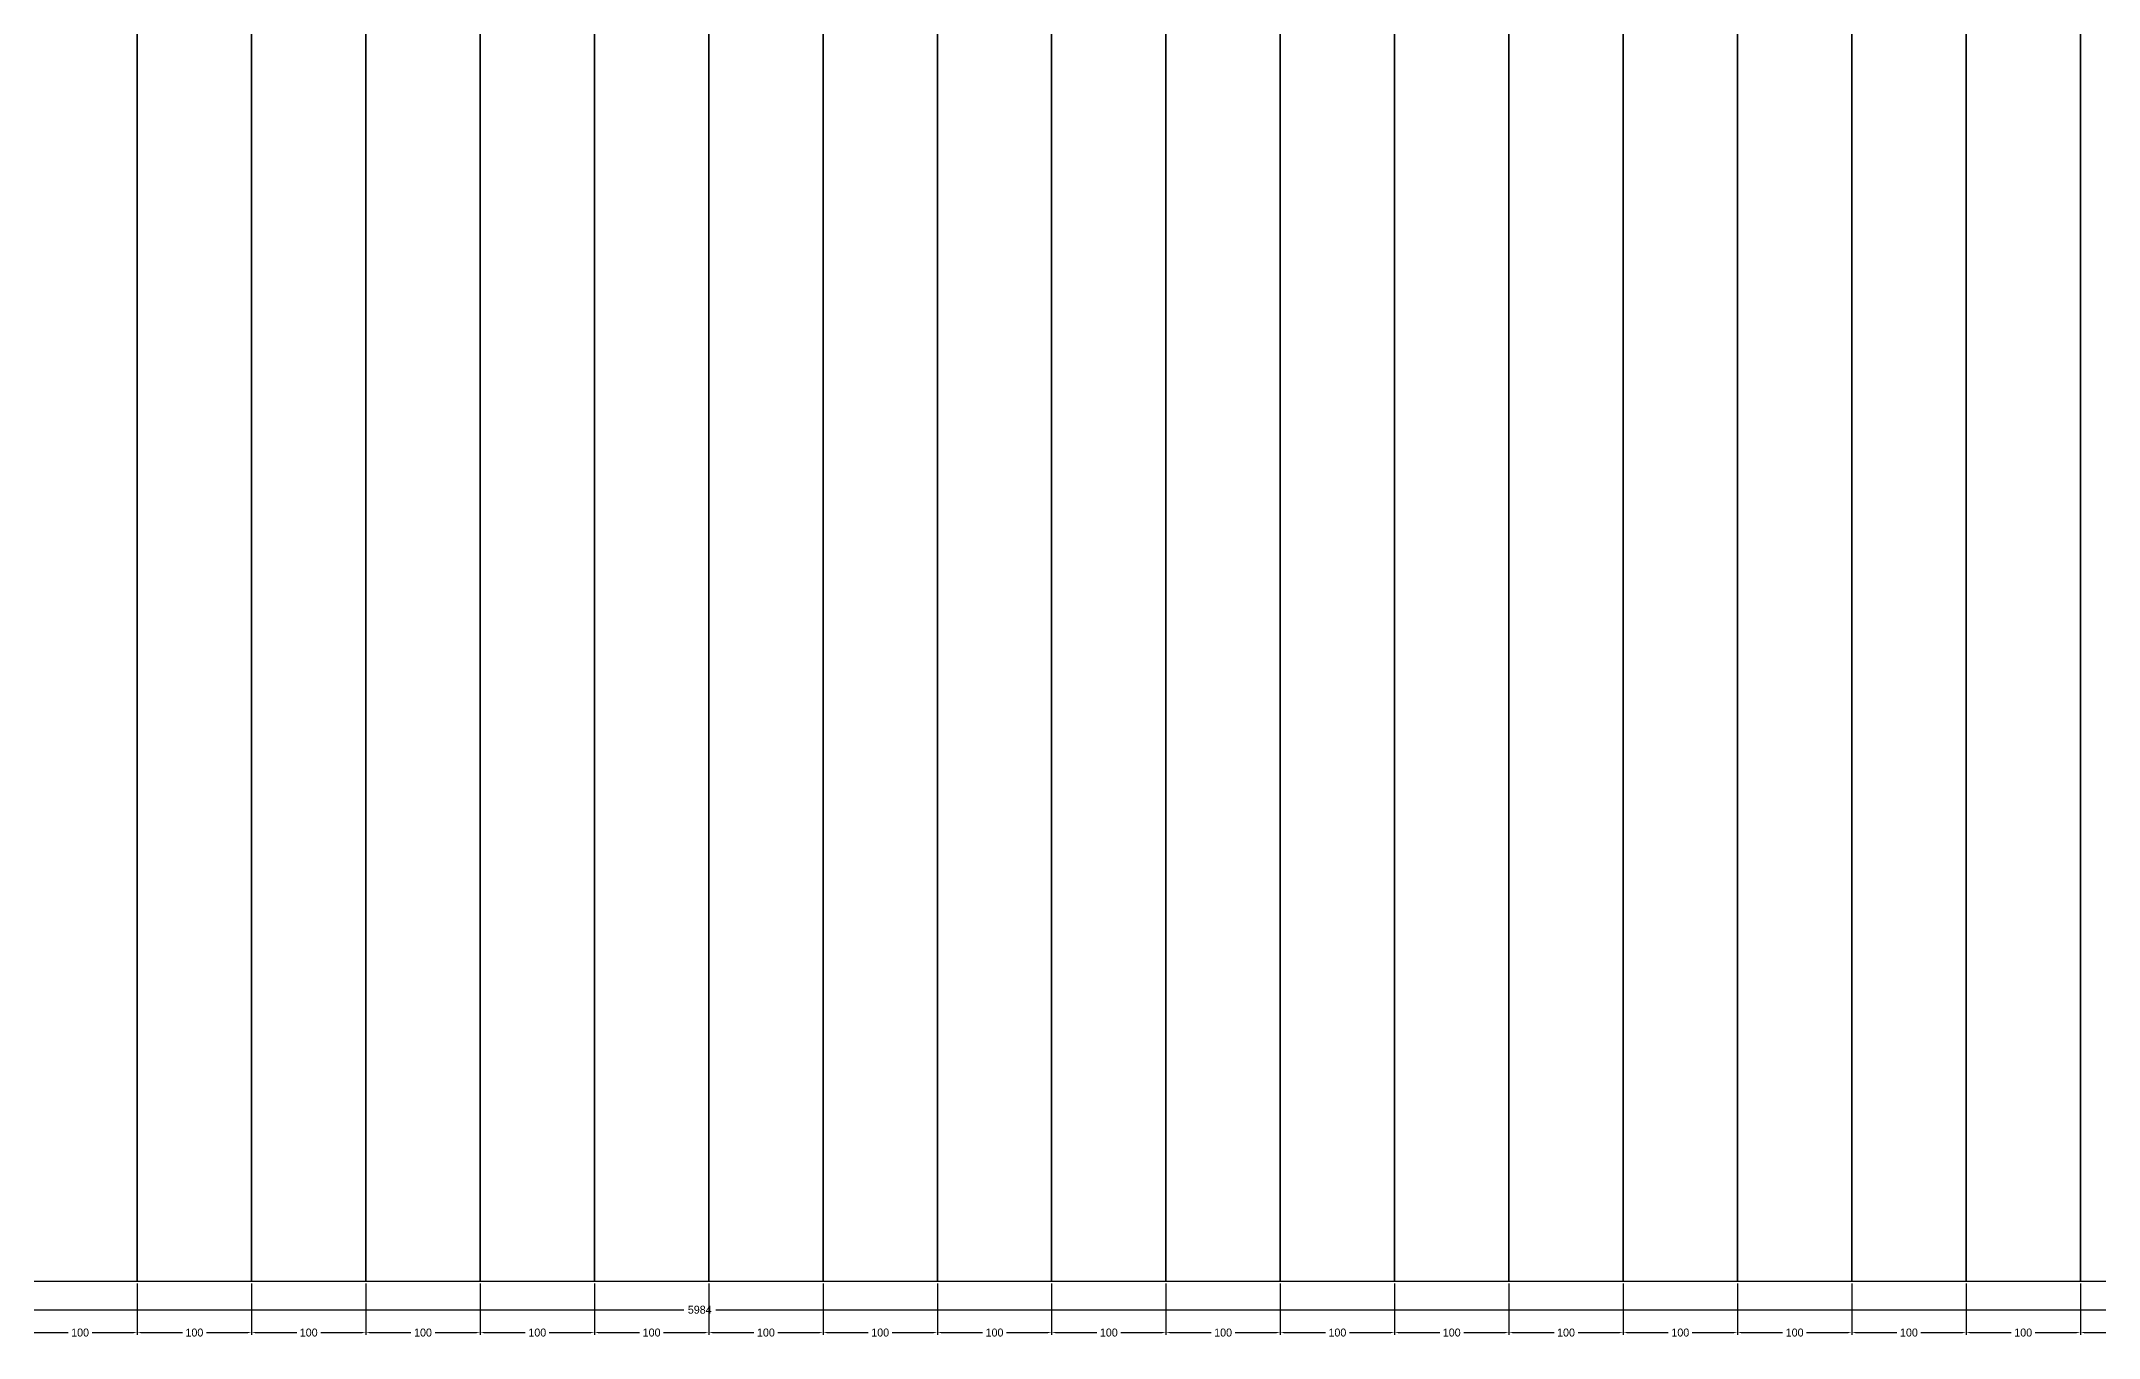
# Model space of a CAD drawing. Header units: metres. Extents: x -159 to 6009, y -50 to 2907.
# Drawn here: x 2416 to 4216, y -50 to 1085 of the extents above; entities that cross this region are included whole.
import ezdxf

# ---------------------------------------------------------------- set-up
doc = ezdxf.new("R2010")
doc.units = ezdxf.units.M
for name, color, linetype in [('Contorno', 7, 'Continuous'), ('COTA', 3, 'Continuous'), ('Paineis', 3, 'Continuous')]:
    doc.layers.add(name, color=color, linetype=linetype)
doc.dimstyles.new('COTA_LJ', dxfattribs={"dimtxt": 7, "dimasz": 3.5, "dimexe": 2, "dimexo": 2, "dimgap": 1.5, "dimtad": 1, "dimdec": 1, "dimcen": 2.5, "dimclrd": 3, "dimclre": 3, "dimclrt": 3, "dimazin": 3, "dimtfac": 1, "dimtmove": 0, "dimatfit": 3})

# ---------------------------------------------------------------- blocks, each defined once
blk = doc.blocks.new('_CLOSEDFILLED')
at = {"color": 0, "linetype": 'BYBLOCK'}
blk.add_solid([(-1, 0.16), (0, 0), (-1, -0.16)], dxfattribs=at)
blk = doc.blocks.new('*D1')
at = {"color": 3}
for p, q in [((0, -2), (0, -27)), ((5984.2, -2), (5984.2, -27)), ((3.5, -25), (2978.1, -25)), ((3006.1, -25), (5980.7, -25))]:
    blk.add_line(p, q, dxfattribs=at)
at = {"layer": 'Defpoints'}
for p in [(0, 0), (5984.2, 0), (0, -25)]:
    blk.add_point(p, dxfattribs=at)
at = {"layer": 'COTA', "color": 3, "xscale": 3.5, "yscale": 3.5, "rotation": 180}
blk.add_blockref('_CLOSEDFILLED', (0, -25), dxfattribs=at)
at = {"layer": 'COTA', "color": 3, "xscale": 3.5, "yscale": 3.5}
blk.add_blockref('_CLOSEDFILLED', (5984.2, -25), dxfattribs=at)
at = {"layer": 'COTA', "color": 3, "insert": (2992.1, -25), "char_height": 7, "attachment_point": 5}
blk.add_mtext('5984', dxfattribs=at)
blk = doc.blocks.new('*D27')
at = {"color": 3}
for p, q in [((2400, -2), (2400, -47)), ((2500, -2), (2500, -47)), ((2403.5, -45), (2439.5, -45)), ((2460.5, -45), (2496.5, -45))]:
    blk.add_line(p, q, dxfattribs=at)
at = {"layer": 'Defpoints'}
for p in [(2400, 0), (2500, 0), (2400, -45)]:
    blk.add_point(p, dxfattribs=at)
at = {"layer": 'COTA', "color": 3, "xscale": 3.5, "yscale": 3.5, "rotation": 180}
blk.add_blockref('_CLOSEDFILLED', (2400, -45), dxfattribs=at)
at = {"layer": 'COTA', "color": 3, "xscale": 3.5, "yscale": 3.5}
blk.add_blockref('_CLOSEDFILLED', (2500, -45), dxfattribs=at)
at = {"layer": 'COTA', "color": 3, "insert": (2450, -45), "char_height": 7, "attachment_point": 5}
blk.add_mtext('100', dxfattribs=at)
blk = doc.blocks.new('*D28')
at = {"color": 3}
for p, q in [((2500, -2), (2500, -47)), ((2600, -2), (2600, -47)), ((2503.5, -45), (2539.5, -45)), ((2560.5, -45), (2596.5, -45))]:
    blk.add_line(p, q, dxfattribs=at)
at = {"layer": 'Defpoints'}
for p in [(2500, 0), (2600, 0), (2500, -45)]:
    blk.add_point(p, dxfattribs=at)
at = {"layer": 'COTA', "color": 3, "xscale": 3.5, "yscale": 3.5, "rotation": 180}
blk.add_blockref('_CLOSEDFILLED', (2500, -45), dxfattribs=at)
at = {"layer": 'COTA', "color": 3, "xscale": 3.5, "yscale": 3.5}
blk.add_blockref('_CLOSEDFILLED', (2600, -45), dxfattribs=at)
at = {"layer": 'COTA', "color": 3, "insert": (2550, -45), "char_height": 7, "attachment_point": 5}
blk.add_mtext('100', dxfattribs=at)
blk = doc.blocks.new('*D29')
at = {"color": 3}
for p, q in [((2600, -2), (2600, -47)), ((2700, -2), (2700, -47)), ((2603.5, -45), (2639.5, -45)), ((2660.5, -45), (2696.5, -45))]:
    blk.add_line(p, q, dxfattribs=at)
at = {"layer": 'Defpoints'}
for p in [(2600, 0), (2700, 0), (2600, -45)]:
    blk.add_point(p, dxfattribs=at)
at = {"layer": 'COTA', "color": 3, "xscale": 3.5, "yscale": 3.5, "rotation": 180}
blk.add_blockref('_CLOSEDFILLED', (2600, -45), dxfattribs=at)
at = {"layer": 'COTA', "color": 3, "xscale": 3.5, "yscale": 3.5}
blk.add_blockref('_CLOSEDFILLED', (2700, -45), dxfattribs=at)
at = {"layer": 'COTA', "color": 3, "insert": (2650, -45), "char_height": 7, "attachment_point": 5}
blk.add_mtext('100', dxfattribs=at)
blk = doc.blocks.new('*D30')
at = {"color": 3}
for p, q in [((2700, -2), (2700, -47)), ((2800, -2), (2800, -47)), ((2703.5, -45), (2739.5, -45)), ((2760.5, -45), (2796.5, -45))]:
    blk.add_line(p, q, dxfattribs=at)
at = {"layer": 'Defpoints'}
for p in [(2700, 0), (2800, 0), (2700, -45)]:
    blk.add_point(p, dxfattribs=at)
at = {"layer": 'COTA', "color": 3, "xscale": 3.5, "yscale": 3.5, "rotation": 180}
blk.add_blockref('_CLOSEDFILLED', (2700, -45), dxfattribs=at)
at = {"layer": 'COTA', "color": 3, "xscale": 3.5, "yscale": 3.5}
blk.add_blockref('_CLOSEDFILLED', (2800, -45), dxfattribs=at)
at = {"layer": 'COTA', "color": 3, "insert": (2750, -45), "char_height": 7, "attachment_point": 5}
blk.add_mtext('100', dxfattribs=at)
blk = doc.blocks.new('*D31')
at = {"color": 3}
for p, q in [((2800, -2), (2800, -47)), ((2900, -2), (2900, -47)), ((2803.5, -45), (2839.5, -45)), ((2860.5, -45), (2896.5, -45))]:
    blk.add_line(p, q, dxfattribs=at)
at = {"layer": 'Defpoints'}
for p in [(2800, 0), (2900, 0), (2800, -45)]:
    blk.add_point(p, dxfattribs=at)
at = {"layer": 'COTA', "color": 3, "xscale": 3.5, "yscale": 3.5, "rotation": 180}
blk.add_blockref('_CLOSEDFILLED', (2800, -45), dxfattribs=at)
at = {"layer": 'COTA', "color": 3, "xscale": 3.5, "yscale": 3.5}
blk.add_blockref('_CLOSEDFILLED', (2900, -45), dxfattribs=at)
at = {"layer": 'COTA', "color": 3, "insert": (2850, -45), "char_height": 7, "attachment_point": 5}
blk.add_mtext('100', dxfattribs=at)
blk = doc.blocks.new('*D32')
at = {"color": 3}
for p, q in [((2900, -2), (2900, -47)), ((3000, -2), (3000, -47)), ((2903.5, -45), (2939.5, -45)), ((2960.5, -45), (2996.5, -45))]:
    blk.add_line(p, q, dxfattribs=at)
at = {"layer": 'Defpoints'}
for p in [(2900, 0), (3000, 0), (2900, -45)]:
    blk.add_point(p, dxfattribs=at)
at = {"layer": 'COTA', "color": 3, "xscale": 3.5, "yscale": 3.5, "rotation": 180}
blk.add_blockref('_CLOSEDFILLED', (2900, -45), dxfattribs=at)
at = {"layer": 'COTA', "color": 3, "xscale": 3.5, "yscale": 3.5}
blk.add_blockref('_CLOSEDFILLED', (3000, -45), dxfattribs=at)
at = {"layer": 'COTA', "color": 3, "insert": (2950, -45), "char_height": 7, "attachment_point": 5}
blk.add_mtext('100', dxfattribs=at)
blk = doc.blocks.new('*D33')
at = {"color": 3}
for p, q in [((3000, -2), (3000, -47)), ((3100, -2), (3100, -47)), ((3003.5, -45), (3039.5, -45)), ((3060.5, -45), (3096.5, -45))]:
    blk.add_line(p, q, dxfattribs=at)
at = {"layer": 'Defpoints'}
for p in [(3000, 0), (3100, 0), (3000, -45)]:
    blk.add_point(p, dxfattribs=at)
at = {"layer": 'COTA', "color": 3, "xscale": 3.5, "yscale": 3.5, "rotation": 180}
blk.add_blockref('_CLOSEDFILLED', (3000, -45), dxfattribs=at)
at = {"layer": 'COTA', "color": 3, "xscale": 3.5, "yscale": 3.5}
blk.add_blockref('_CLOSEDFILLED', (3100, -45), dxfattribs=at)
at = {"layer": 'COTA', "color": 3, "insert": (3050, -45), "char_height": 7, "attachment_point": 5}
blk.add_mtext('100', dxfattribs=at)
blk = doc.blocks.new('*D34')
at = {"color": 3}
for p, q in [((3100, -2), (3100, -47)), ((3200, -2), (3200, -47)), ((3103.5, -45), (3139.5, -45)), ((3160.5, -45), (3196.5, -45))]:
    blk.add_line(p, q, dxfattribs=at)
at = {"layer": 'Defpoints'}
for p in [(3100, 0), (3200, 0), (3100, -45)]:
    blk.add_point(p, dxfattribs=at)
at = {"layer": 'COTA', "color": 3, "xscale": 3.5, "yscale": 3.5, "rotation": 180}
blk.add_blockref('_CLOSEDFILLED', (3100, -45), dxfattribs=at)
at = {"layer": 'COTA', "color": 3, "xscale": 3.5, "yscale": 3.5}
blk.add_blockref('_CLOSEDFILLED', (3200, -45), dxfattribs=at)
at = {"layer": 'COTA', "color": 3, "insert": (3150, -45), "char_height": 7, "attachment_point": 5}
blk.add_mtext('100', dxfattribs=at)
blk = doc.blocks.new('*D35')
at = {"color": 3}
for p, q in [((3200, -2), (3200, -47)), ((3300, -2), (3300, -47)), ((3203.5, -45), (3239.5, -45)), ((3260.5, -45), (3296.5, -45))]:
    blk.add_line(p, q, dxfattribs=at)
at = {"layer": 'Defpoints'}
for p in [(3200, 0), (3300, 0), (3200, -45)]:
    blk.add_point(p, dxfattribs=at)
at = {"layer": 'COTA', "color": 3, "xscale": 3.5, "yscale": 3.5, "rotation": 180}
blk.add_blockref('_CLOSEDFILLED', (3200, -45), dxfattribs=at)
at = {"layer": 'COTA', "color": 3, "xscale": 3.5, "yscale": 3.5}
blk.add_blockref('_CLOSEDFILLED', (3300, -45), dxfattribs=at)
at = {"layer": 'COTA', "color": 3, "insert": (3250, -45), "char_height": 7, "attachment_point": 5}
blk.add_mtext('100', dxfattribs=at)
blk = doc.blocks.new('*D36')
at = {"color": 3}
for p, q in [((3300, -2), (3300, -47)), ((3400, -2), (3400, -47)), ((3303.5, -45), (3339.5, -45)), ((3360.5, -45), (3396.5, -45))]:
    blk.add_line(p, q, dxfattribs=at)
at = {"layer": 'Defpoints'}
for p in [(3300, 0), (3400, 0), (3300, -45)]:
    blk.add_point(p, dxfattribs=at)
at = {"layer": 'COTA', "color": 3, "xscale": 3.5, "yscale": 3.5, "rotation": 180}
blk.add_blockref('_CLOSEDFILLED', (3300, -45), dxfattribs=at)
at = {"layer": 'COTA', "color": 3, "xscale": 3.5, "yscale": 3.5}
blk.add_blockref('_CLOSEDFILLED', (3400, -45), dxfattribs=at)
at = {"layer": 'COTA', "color": 3, "insert": (3350, -45), "char_height": 7, "attachment_point": 5}
blk.add_mtext('100', dxfattribs=at)
blk = doc.blocks.new('*D37')
at = {"color": 3}
for p, q in [((3400, -2), (3400, -47)), ((3500, -2), (3500, -47)), ((3403.5, -45), (3439.5, -45)), ((3460.5, -45), (3496.5, -45))]:
    blk.add_line(p, q, dxfattribs=at)
at = {"layer": 'Defpoints'}
for p in [(3400, 0), (3500, 0), (3400, -45)]:
    blk.add_point(p, dxfattribs=at)
at = {"layer": 'COTA', "color": 3, "xscale": 3.5, "yscale": 3.5, "rotation": 180}
blk.add_blockref('_CLOSEDFILLED', (3400, -45), dxfattribs=at)
at = {"layer": 'COTA', "color": 3, "xscale": 3.5, "yscale": 3.5}
blk.add_blockref('_CLOSEDFILLED', (3500, -45), dxfattribs=at)
at = {"layer": 'COTA', "color": 3, "insert": (3450, -45), "char_height": 7, "attachment_point": 5}
blk.add_mtext('100', dxfattribs=at)
blk = doc.blocks.new('*D38')
at = {"color": 3}
for p, q in [((3500, -2), (3500, -47)), ((3600, -2), (3600, -47)), ((3503.5, -45), (3539.5, -45)), ((3560.5, -45), (3596.5, -45))]:
    blk.add_line(p, q, dxfattribs=at)
at = {"layer": 'Defpoints'}
for p in [(3500, 0), (3600, 0), (3500, -45)]:
    blk.add_point(p, dxfattribs=at)
at = {"layer": 'COTA', "color": 3, "xscale": 3.5, "yscale": 3.5, "rotation": 180}
blk.add_blockref('_CLOSEDFILLED', (3500, -45), dxfattribs=at)
at = {"layer": 'COTA', "color": 3, "xscale": 3.5, "yscale": 3.5}
blk.add_blockref('_CLOSEDFILLED', (3600, -45), dxfattribs=at)
at = {"layer": 'COTA', "color": 3, "insert": (3550, -45), "char_height": 7, "attachment_point": 5}
blk.add_mtext('100', dxfattribs=at)
blk = doc.blocks.new('*D39')
at = {"color": 3}
for p, q in [((3600, -2), (3600, -47)), ((3700, -2), (3700, -47)), ((3603.5, -45), (3639.5, -45)), ((3660.5, -45), (3696.5, -45))]:
    blk.add_line(p, q, dxfattribs=at)
at = {"layer": 'Defpoints'}
for p in [(3600, 0), (3700, 0), (3600, -45)]:
    blk.add_point(p, dxfattribs=at)
at = {"layer": 'COTA', "color": 3, "xscale": 3.5, "yscale": 3.5, "rotation": 180}
blk.add_blockref('_CLOSEDFILLED', (3600, -45), dxfattribs=at)
at = {"layer": 'COTA', "color": 3, "xscale": 3.5, "yscale": 3.5}
blk.add_blockref('_CLOSEDFILLED', (3700, -45), dxfattribs=at)
at = {"layer": 'COTA', "color": 3, "insert": (3650, -45), "char_height": 7, "attachment_point": 5}
blk.add_mtext('100', dxfattribs=at)
blk = doc.blocks.new('*D40')
at = {"color": 3}
for p, q in [((3700, -2), (3700, -47)), ((3800, -2), (3800, -47)), ((3703.5, -45), (3739.5, -45)), ((3760.5, -45), (3796.5, -45))]:
    blk.add_line(p, q, dxfattribs=at)
at = {"layer": 'Defpoints'}
for p in [(3700, 0), (3800, 0), (3700, -45)]:
    blk.add_point(p, dxfattribs=at)
at = {"layer": 'COTA', "color": 3, "xscale": 3.5, "yscale": 3.5, "rotation": 180}
blk.add_blockref('_CLOSEDFILLED', (3700, -45), dxfattribs=at)
at = {"layer": 'COTA', "color": 3, "xscale": 3.5, "yscale": 3.5}
blk.add_blockref('_CLOSEDFILLED', (3800, -45), dxfattribs=at)
at = {"layer": 'COTA', "color": 3, "insert": (3750, -45), "char_height": 7, "attachment_point": 5}
blk.add_mtext('100', dxfattribs=at)
blk = doc.blocks.new('*D41')
at = {"color": 3}
for p, q in [((3800, -2), (3800, -47)), ((3900, -2), (3900, -47)), ((3803.5, -45), (3839.5, -45)), ((3860.5, -45), (3896.5, -45))]:
    blk.add_line(p, q, dxfattribs=at)
at = {"layer": 'Defpoints'}
for p in [(3800, 0), (3900, 0), (3800, -45)]:
    blk.add_point(p, dxfattribs=at)
at = {"layer": 'COTA', "color": 3, "xscale": 3.5, "yscale": 3.5, "rotation": 180}
blk.add_blockref('_CLOSEDFILLED', (3800, -45), dxfattribs=at)
at = {"layer": 'COTA', "color": 3, "xscale": 3.5, "yscale": 3.5}
blk.add_blockref('_CLOSEDFILLED', (3900, -45), dxfattribs=at)
at = {"layer": 'COTA', "color": 3, "insert": (3850, -45), "char_height": 7, "attachment_point": 5}
blk.add_mtext('100', dxfattribs=at)
blk = doc.blocks.new('*D42')
at = {"color": 3}
for p, q in [((3900, -2), (3900, -47)), ((4000, -2), (4000, -47)), ((3903.5, -45), (3939.5, -45)), ((3960.5, -45), (3996.5, -45))]:
    blk.add_line(p, q, dxfattribs=at)
at = {"layer": 'Defpoints'}
for p in [(3900, 0), (4000, 0), (3900, -45)]:
    blk.add_point(p, dxfattribs=at)
at = {"layer": 'COTA', "color": 3, "xscale": 3.5, "yscale": 3.5, "rotation": 180}
blk.add_blockref('_CLOSEDFILLED', (3900, -45), dxfattribs=at)
at = {"layer": 'COTA', "color": 3, "xscale": 3.5, "yscale": 3.5}
blk.add_blockref('_CLOSEDFILLED', (4000, -45), dxfattribs=at)
at = {"layer": 'COTA', "color": 3, "insert": (3950, -45), "char_height": 7, "attachment_point": 5}
blk.add_mtext('100', dxfattribs=at)
blk = doc.blocks.new('*D43')
at = {"color": 3}
for p, q in [((4000, -2), (4000, -47)), ((4100, -2), (4100, -47)), ((4003.5, -45), (4039.5, -45)), ((4060.5, -45), (4096.5, -45))]:
    blk.add_line(p, q, dxfattribs=at)
at = {"layer": 'Defpoints'}
for p in [(4000, 0), (4100, 0), (4000, -45)]:
    blk.add_point(p, dxfattribs=at)
at = {"layer": 'COTA', "color": 3, "xscale": 3.5, "yscale": 3.5, "rotation": 180}
blk.add_blockref('_CLOSEDFILLED', (4000, -45), dxfattribs=at)
at = {"layer": 'COTA', "color": 3, "xscale": 3.5, "yscale": 3.5}
blk.add_blockref('_CLOSEDFILLED', (4100, -45), dxfattribs=at)
at = {"layer": 'COTA', "color": 3, "insert": (4050, -45), "char_height": 7, "attachment_point": 5}
blk.add_mtext('100', dxfattribs=at)
blk = doc.blocks.new('*D44')
at = {"color": 3}
for p, q in [((4100, -2), (4100, -47)), ((4200, -2), (4200, -47)), ((4103.5, -45), (4139.5, -45)), ((4160.5, -45), (4196.5, -45))]:
    blk.add_line(p, q, dxfattribs=at)
at = {"layer": 'Defpoints'}
for p in [(4100, 0), (4200, 0), (4100, -45)]:
    blk.add_point(p, dxfattribs=at)
at = {"layer": 'COTA', "color": 3, "xscale": 3.5, "yscale": 3.5, "rotation": 180}
blk.add_blockref('_CLOSEDFILLED', (4100, -45), dxfattribs=at)
at = {"layer": 'COTA', "color": 3, "xscale": 3.5, "yscale": 3.5}
blk.add_blockref('_CLOSEDFILLED', (4200, -45), dxfattribs=at)
at = {"layer": 'COTA', "color": 3, "insert": (4150, -45), "char_height": 7, "attachment_point": 5}
blk.add_mtext('100', dxfattribs=at)
blk = doc.blocks.new('*D45')
at = {"color": 3}
for p, q in [((4200, -2), (4200, -47)), ((4300, -2), (4300, -47)), ((4203.5, -45), (4239.5, -45)), ((4260.5, -45), (4296.5, -45))]:
    blk.add_line(p, q, dxfattribs=at)
at = {"layer": 'Defpoints'}
for p in [(4200, 0), (4300, 0), (4200, -45)]:
    blk.add_point(p, dxfattribs=at)
at = {"layer": 'COTA', "color": 3, "xscale": 3.5, "yscale": 3.5, "rotation": 180}
blk.add_blockref('_CLOSEDFILLED', (4200, -45), dxfattribs=at)
at = {"layer": 'COTA', "color": 3, "xscale": 3.5, "yscale": 3.5}
blk.add_blockref('_CLOSEDFILLED', (4300, -45), dxfattribs=at)
at = {"layer": 'COTA', "color": 3, "insert": (4250, -45), "char_height": 7, "attachment_point": 5}
blk.add_mtext('100', dxfattribs=at)

msp = doc.modelspace()

# ---------------------------------------------------------------- linework, layer by layer
at = {"layer": 'Contorno'}
msp.add_lwpolyline([(0, 0), (5984.2, 0), (5984.2, 2870), (0, 2870), (0, 0)], close=True, dxfattribs=at)
at = {"layer": 'Paineis'}
for points in [[(2400, 0), (2500, 0), (2500, 2870), (2400, 2870)], [(2500, 0), (2600, 0), (2600, 2870), (2500, 2870)], [(2600, 0), (2700, 0), (2700, 2870), (2600, 2870)], [(2700, 0), (2800, 0), (2800, 2870), (2700, 2870)], [(2800, 0), (2900, 0), (2900, 2870), (2800, 2870)], [(2900, 0), (3000, 0), (3000, 2870), (2900, 2870)], [(3000, 0), (3100, 0), (3100, 2870), (3000, 2870)], [(3100, 0), (3200, 0), (3200, 2870), (3100, 2870)], [(3200, 0), (3300, 0), (3300, 2870), (3200, 2870)], [(3300, 0), (3400, 0), (3400, 2870), (3300, 2870)], [(3400, 0), (3500, 0), (3500, 2870), (3400, 2870)], [(3500, 0), (3600, 0), (3600, 2870), (3500, 2870)], [(3600, 0), (3700, 0), (3700, 2870), (3600, 2870)], [(3700, 0), (3800, 0), (3800, 2870), (3700, 2870)], [(3800, 0), (3900, 0), (3900, 2870), (3800, 2870)], [(3900, 0), (4000, 0), (4000, 2870), (3900, 2870)], [(4000, 0), (4100, 0), (4100, 2870), (4000, 2870)], [(4100, 0), (4200, 0), (4200, 2870), (4100, 2870)], [(4200, 0), (4300, 0), (4300, 2870), (4200, 2870)]]:
    msp.add_lwpolyline(points, close=True, dxfattribs=at)

# ---------------------------------------------------------------- dimensions: what is measured, and where the dimension line sits
at = {"layer": 'COTA'}
for base, p1, p2, picture, middle in [((0, -25), (0, 0), (5984.2, 0), '*D1', (2992.1, -25)), ((2400, -45), (2400, 0), (2500, 0), '*D27', (2450, -45)), ((2500, -45), (2500, 0), (2600, 0), '*D28', (2550, -45)), ((2600, -45), (2600, 0), (2700, 0), '*D29', (2650, -45)), ((2700, -45), (2700, 0), (2800, 0), '*D30', (2750, -45)), ((2800, -45), (2800, 0), (2900, 0), '*D31', (2850, -45)), ((2900, -45), (2900, 0), (3000, 0), '*D32', (2950, -45)), ((3000, -45), (3000, 0), (3100, 0), '*D33', (3050, -45)), ((3100, -45), (3100, 0), (3200, 0), '*D34', (3150, -45)), ((3200, -45), (3200, 0), (3300, 0), '*D35', (3250, -45)), ((3300, -45), (3300, 0), (3400, 0), '*D36', (3350, -45)), ((3400, -45), (3400, 0), (3500, 0), '*D37', (3450, -45)), ((3500, -45), (3500, 0), (3600, 0), '*D38', (3550, -45)), ((3600, -45), (3600, 0), (3700, 0), '*D39', (3650, -45)), ((3700, -45), (3700, 0), (3800, 0), '*D40', (3750, -45)), ((3800, -45), (3800, 0), (3900, 0), '*D41', (3850, -45)), ((3900, -45), (3900, 0), (4000, 0), '*D42', (3950, -45)), ((4000, -45), (4000, 0), (4100, 0), '*D43', (4050, -45)), ((4100, -45), (4100, 0), (4200, 0), '*D44', (4150, -45)), ((4200, -45), (4200, 0), (4300, 0), '*D45', (4250, -45))]:
    dim = msp.add_linear_dim(base=base, p1=p1, p2=p2, dimstyle='COTA_LJ', dxfattribs=at)
    dim.commit()
    dim.dimension.update_dxf_attribs({"geometry": picture, "text_midpoint": middle})

doc.saveas('drawing.dxf')
